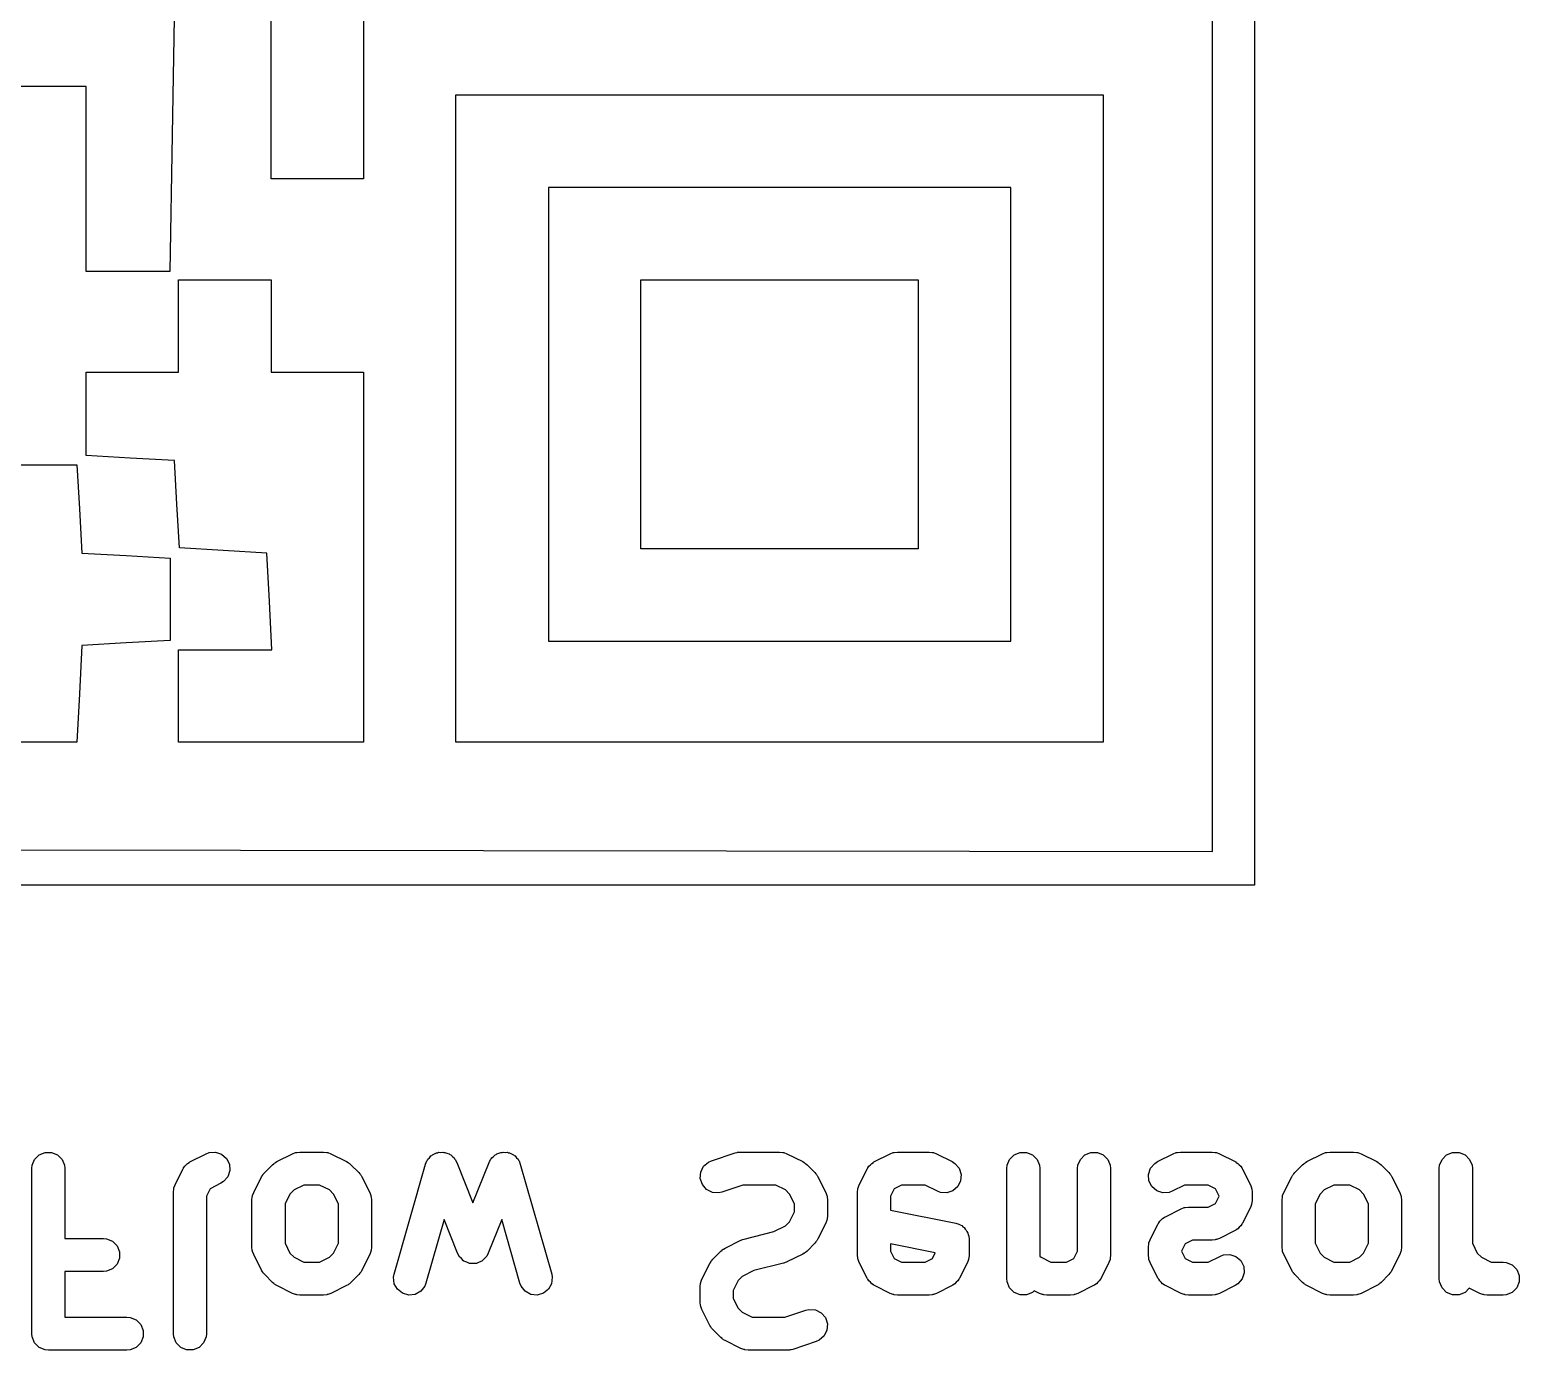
# Model space of a CAD drawing. Extents: x 110.4 to 184.6, y -131.1 to -56.8.
# Drawn here: x 150.17 to 159.19, y -107.9 to -99.9 of the extents above; entities that cross this region are included whole.
import ezdxf

# ---------------------------------------------------------------- set-up
doc = ezdxf.new("R2010")
doc.units = 0
doc.layers.add('BLACK', color=7, linetype='CONTINUOUS')

msp = doc.modelspace()

# ---------------------------------------------------------------- linework, layer by layer
at = {"layer": 'BLACK', "linetype": 'CONTINUOUS'}
for p, q in [((157.328803, -104.87993), (157.328803, -94.572186)), ((157.583312, -94.572058), (157.583312, -105.08328)), ((151.04243, -99.71314), (151.028444, -100.540295)), ((151.627801, -100.245069), (151.627801, -99.682609)), ((152.187721, -99.687689), (152.187721, -100.247609)), ((150.228001, -100.247609), (149.94804, -100.247609)), ((150.507962, -100.247609), (150.228001, -100.247609)), ((150.507961, -100.807529), (150.507962, -100.247609)), ((151.627801, -100.807529), (151.627801, -100.245069)), ((152.187721, -100.247609), (152.187721, -100.807529)), ((152.747641, -102.25823), (152.747641, -100.298511)), ((152.747641, -100.298511), (154.70736, -100.298511)), ((154.70736, -100.298511), (156.667079, -100.298511)), ((156.667079, -100.298511), (156.667079, -102.25823)), ((151.028444, -100.540295), (151.014457, -101.367449)), ((150.507961, -101.367449), (150.507961, -100.807529)), ((151.907761, -100.807529), (151.627801, -100.807529)), ((152.187721, -100.807529), (151.907761, -100.807529)), ((153.307561, -100.858431), (153.30756, -102.232779)), ((154.707361, -100.858431), (153.307561, -100.858431)), ((156.10716, -100.858431), (154.707361, -100.858431)), ((156.10716, -102.232779), (156.10716, -100.858431)), ((150.761209, -101.36745), (150.507961, -101.367449)), ((151.014457, -101.367449), (150.761209, -101.36745)), ((151.067881, -101.698311), (151.067881, -101.418351)), ((151.067881, -101.418351), (151.347841, -101.418351)), ((151.347841, -101.418351), (151.627801, -101.418351)), ((151.627801, -101.418351), (151.627801, -101.698311)), ((153.86748, -102.232779), (153.86748, -101.418351)), ((153.86748, -101.418351), (154.70736, -101.418351)), ((154.70736, -101.418351), (155.54724, -101.418351)), ((155.54724, -101.418351), (155.54724, -102.232779)), ((151.067881, -101.97827), (151.067881, -101.698311)), ((151.627801, -101.698311), (151.627801, -101.97827)), ((150.507961, -102.230119), (150.507961, -101.97827)), ((150.507961, -101.97827), (150.787921, -101.97827)), ((150.787921, -101.97827), (151.067881, -101.97827)), ((151.627801, -101.97827), (151.907761, -101.97827)), ((151.907761, -101.97827), (152.187721, -101.97827)), ((152.187721, -101.97827), (152.187721, -103.09811)), ((150.507961, -102.481968), (150.507961, -102.230119)), ((152.747641, -103.607128), (152.747641, -102.25823)), ((153.30756, -102.232779), (153.30756, -103.607128)), ((153.86748, -103.047208), (153.86748, -102.232779)), ((155.54724, -102.232779), (155.547239, -103.047208)), ((156.10716, -103.607128), (156.10716, -102.232779)), ((156.667079, -102.25823), (156.667079, -104.21795)), ((149.948041, -102.53819), (150.19989, -102.53819)), ((150.19989, -102.53819), (150.451739, -102.53819)), ((150.451739, -102.53819), (150.467125, -102.805425)), ((150.775196, -102.497354), (150.507961, -102.481968)), ((151.04243, -102.512739), (150.775196, -102.497354)), ((151.057726, -102.777403), (151.04243, -102.512739)), ((150.467125, -102.805425), (150.48251, -103.072659)), ((151.073023, -103.042066), (151.057726, -102.777403)), ((150.48251, -103.072659), (150.749745, -103.088045)), ((150.749745, -103.088045), (151.016979, -103.10343)), ((151.337687, -103.057363), (151.073023, -103.042066)), ((151.60235, -103.07266), (151.337687, -103.057363)), ((151.617616, -103.365345), (151.60235, -103.07266)), ((154.707361, -103.047208), (153.86748, -103.047208)), ((155.547239, -103.047208), (154.707361, -103.047208)), ((151.016979, -103.10343), (151.016979, -103.352619)), ((152.187721, -103.09811), (152.187721, -104.21795)), ((151.016979, -103.352619), (151.016979, -103.601808)), ((151.632881, -103.65803), (151.617616, -103.365345)), ((150.48251, -103.632579), (150.467245, -103.925264)), ((150.749745, -103.617194), (150.48251, -103.632579)), ((151.016979, -103.601808), (150.749745, -103.617194)), ((152.747641, -104.217951), (152.747641, -103.607128)), ((153.30756, -103.607128), (154.70736, -103.607128)), ((154.70736, -103.607128), (156.10716, -103.607128)), ((151.06788, -103.93799), (151.067881, -103.65803)), ((151.067881, -103.65803), (151.350381, -103.658029)), ((151.350381, -103.658029), (151.632881, -103.65803)), ((150.467245, -103.925264), (150.451978, -104.21795)), ((151.067881, -104.21795), (151.06788, -103.93799)), ((150.451978, -104.21795), (149.362671, -104.21795)), ((151.627801, -104.21795), (151.067881, -104.21795)), ((152.187721, -104.21795), (151.627801, -104.21795)), ((154.70736, -104.21795), (152.747641, -104.217951)), ((156.667079, -104.21795), (154.70736, -104.21795)), ((147.415677, -104.867076), (157.328803, -104.87993)), ((157.583312, -105.08328), (147.428402, -105.08328)), ((150.223379, -106.716633), (150.259427, -106.701701)), ((150.259427, -106.701701), (150.298445, -106.701701)), ((150.298445, -106.701701), (150.334493, -106.716633)), ((151.234214, -106.710338), (151.252523, -106.703331)), ((151.252523, -106.703331), (151.291443, -106.700565)), ((151.291443, -106.700565), (151.328459, -106.712903)), ((151.758024, -106.710338), (151.776333, -106.703331)), ((151.776333, -106.703331), (151.779916, -106.703076)), ((151.779916, -106.703076), (151.783237, -106.701701)), ((151.783237, -106.701701), (151.802746, -106.69978)), ((151.802746, -106.69978), (151.945603, -106.69978)), ((151.945603, -106.69978), (151.965112, -106.701701)), ((151.965112, -106.701701), (151.968431, -106.703076)), ((151.968431, -106.703076), (151.972017, -106.703331)), ((151.972017, -106.703331), (151.990325, -106.710338)), ((152.617699, -106.711021), (152.629312, -106.70457)), ((152.629312, -106.70457), (152.635647, -106.703841)), ((152.635647, -106.703841), (152.641577, -106.70147)), ((152.641577, -106.70147), (152.65487, -106.701632)), ((152.65487, -106.701632), (152.668075, -106.700115)), ((152.668075, -106.700115), (152.674214, -106.701869)), ((152.674214, -106.701869), (152.680592, -106.701947)), ((152.680592, -106.701947), (152.692802, -106.707179)), ((153.007925, -106.70718), (153.020137, -106.701947)), ((153.020137, -106.701947), (153.026515, -106.701869)), ((153.026515, -106.701869), (153.032655, -106.700115)), ((153.032655, -106.700115), (153.045866, -106.701633)), ((153.045866, -106.701633), (153.059153, -106.701471)), ((153.059153, -106.701471), (153.065076, -106.70384)), ((153.065076, -106.70384), (153.071418, -106.704569)), ((153.071418, -106.704569), (153.083041, -106.711026)), ((154.294933, -106.752532), (154.43779, -106.704912)), ((154.43779, -106.704912), (154.447462, -106.702712)), ((154.447462, -106.702712), (154.449904, -106.701701)), ((154.449904, -106.701701), (154.453441, -106.701352)), ((154.453441, -106.701352), (154.456905, -106.700565)), ((154.456905, -106.700565), (154.459539, -106.700752)), ((154.459539, -106.700752), (154.469413, -106.69978)), ((154.469413, -106.69978), (154.707508, -106.69978)), ((154.707508, -106.69978), (154.727017, -106.701701)), ((154.727017, -106.701701), (154.730336, -106.703076)), ((154.730336, -106.703076), (154.733922, -106.703331)), ((154.733922, -106.703331), (154.75223, -106.710338)), ((155.377072, -106.710338), (155.395381, -106.703331)), ((155.395381, -106.703331), (155.398964, -106.703076)), ((155.398964, -106.703076), (155.402285, -106.701701)), ((155.402285, -106.701701), (155.421794, -106.69978)), ((155.421794, -106.69978), (155.61227, -106.69978)), ((155.61227, -106.69978), (155.631779, -106.701701)), ((155.631779, -106.701701), (155.635098, -106.703076)), ((155.635098, -106.703076), (155.638684, -106.703331)), ((155.638684, -106.703331), (155.656992, -106.710338)), ((156.128142, -106.716633), (156.16419, -106.701701)), ((156.16419, -106.701701), (156.203208, -106.701701)), ((156.203208, -106.701701), (156.239256, -106.716633)), ((156.556713, -106.716633), (156.592761, -106.701701)), ((156.592761, -106.701701), (156.631779, -106.701701)), ((156.631779, -106.701701), (156.667827, -106.716633)), ((157.091358, -106.710338), (157.109667, -106.703331)), ((157.109667, -106.703331), (157.11325, -106.703076)), ((157.11325, -106.703076), (157.116571, -106.701701)), ((157.116571, -106.701701), (157.13608, -106.69978)), ((157.13608, -106.69978), (157.326556, -106.69978)), ((157.326556, -106.69978), (157.346065, -106.701701)), ((157.346065, -106.701701), (157.349384, -106.703076)), ((157.349384, -106.703076), (157.35297, -106.703331)), ((157.35297, -106.703331), (157.371278, -106.710338)), ((157.99612, -106.710338), (158.014429, -106.703331)), ((158.014429, -106.703331), (158.018012, -106.703076)), ((158.018012, -106.703076), (158.021333, -106.701701)), ((158.021333, -106.701701), (158.040842, -106.69978)), ((158.040842, -106.69978), (158.183699, -106.69978)), ((158.183699, -106.69978), (158.203208, -106.701701)), ((158.203208, -106.701701), (158.206527, -106.703076)), ((158.206527, -106.703076), (158.210113, -106.703331)), ((158.210113, -106.703331), (158.228421, -106.710338)), ((158.74719, -106.716633), (158.783238, -106.701701)), ((158.783238, -106.701701), (158.822256, -106.701701)), ((158.822256, -106.701701), (158.858304, -106.716633)), ((150.178936, -106.79978), (150.180857, -106.780271)), ((150.180857, -106.780271), (150.195789, -106.744223)), ((150.195789, -106.744223), (150.223379, -106.716633)), ((150.334493, -106.716633), (150.362083, -106.744223)), ((150.362083, -106.744223), (150.377015, -106.780271)), ((150.377015, -106.780271), (150.378936, -106.79978)), ((151.098484, -106.79596), (151.104698, -106.786089)), ((151.104698, -106.786089), (151.11417, -106.777873)), ((151.11417, -106.777873), (151.122386, -106.768401)), ((151.122386, -106.768401), (151.132257, -106.762187)), ((151.132257, -106.762187), (151.134175, -106.760524)), ((151.134175, -106.760524), (151.135715, -106.76001)), ((151.135715, -106.76001), (151.138976, -106.757958)), ((151.138976, -106.757958), (151.234214, -106.710338)), ((151.328459, -106.712903), (151.357936, -106.738468)), ((151.357936, -106.738468), (151.375385, -106.773366)), ((151.375385, -106.773366), (151.378151, -106.812286)), ((151.589178, -106.824308), (151.636797, -106.77669)), ((151.636797, -106.77669), (151.644466, -106.770395)), ((151.644466, -106.770395), (151.646196, -106.768401)), ((151.646196, -106.768401), (151.6492, -106.766509)), ((151.6492, -106.766509), (151.65195, -106.764253)), ((151.65195, -106.764253), (151.654393, -106.763241)), ((151.654393, -106.763241), (151.662786, -106.757958)), ((151.662786, -106.757958), (151.758024, -106.710338)), ((151.990325, -106.710338), (152.085563, -106.757958)), ((152.085563, -106.757958), (152.093958, -106.763242)), ((152.093958, -106.763242), (152.096398, -106.764253)), ((152.096398, -106.764253), (152.099143, -106.766506)), ((152.099143, -106.766506), (152.102154, -106.768401)), ((152.102154, -106.768401), (152.103885, -106.770397)), ((152.103885, -106.770397), (152.111552, -106.776689)), ((152.111552, -106.776689), (152.15917, -106.824308)), ((152.373261, -107.438975), (152.563737, -106.772308)), ((152.563737, -106.772308), (152.570943, -106.754077)), ((152.570943, -106.754077), (152.574913, -106.749075)), ((152.574913, -106.749075), (152.577426, -106.743213)), ((152.577426, -106.743213), (152.586937, -106.73393)), ((152.586937, -106.73393), (152.595204, -106.723518)), ((152.595204, -106.723518), (152.600781, -106.720419)), ((152.600781, -106.720419), (152.60535, -106.715961)), ((152.60535, -106.715961), (152.617699, -106.711021)), ((152.692802, -106.707179), (152.705592, -106.710834)), ((152.705592, -106.710834), (152.710593, -106.714804)), ((152.710593, -106.714804), (152.716456, -106.717317)), ((152.716456, -106.717317), (152.725738, -106.726828)), ((152.725738, -106.726828), (152.736151, -106.735095)), ((152.736151, -106.735095), (152.739249, -106.740672)), ((152.739249, -106.740672), (152.743708, -106.745241)), ((152.743708, -106.745241), (152.752737, -106.762641)), ((152.752737, -106.762641), (152.850365, -107.006711)), ((152.850365, -107.006711), (152.947993, -106.762641)), ((152.947993, -106.762641), (152.957022, -106.745241)), ((152.957022, -106.745241), (152.96148, -106.740672)), ((152.96148, -106.740672), (152.964579, -106.735095)), ((152.964579, -106.735095), (152.974991, -106.726828)), ((152.974991, -106.726828), (152.984274, -106.717317)), ((152.984274, -106.717317), (152.990137, -106.714804)), ((152.990137, -106.714804), (152.995138, -106.710834)), ((152.995138, -106.710834), (153.007925, -106.70718)), ((153.083041, -106.711026), (153.09538, -106.715962)), ((153.09538, -106.715962), (153.099946, -106.720418)), ((153.099946, -106.720418), (153.105526, -106.723518)), ((153.105526, -106.723518), (153.113793, -106.733931)), ((153.113793, -106.733931), (153.123304, -106.743213)), ((153.123304, -106.743213), (153.125816, -106.749075)), ((153.125816, -106.749075), (153.129787, -106.754077)), ((153.129787, -106.754077), (153.136993, -106.772308)), ((153.136993, -106.772308), (153.327469, -107.438975)), ((154.230107, -106.820988), (154.247556, -106.786089)), ((154.247556, -106.786089), (154.277032, -106.760524)), ((154.277032, -106.760524), (154.294933, -106.752532)), ((154.75223, -106.710338), (154.847468, -106.757958)), ((154.847468, -106.757958), (154.855863, -106.763242)), ((154.855863, -106.763242), (154.858303, -106.764253)), ((154.858303, -106.764253), (154.861048, -106.766506)), ((154.861048, -106.766506), (154.864059, -106.768401)), ((154.864059, -106.768401), (154.86579, -106.770397)), ((154.86579, -106.770397), (154.873457, -106.776689)), ((154.873457, -106.776689), (154.921075, -106.824308)), ((155.241342, -106.79596), (155.247556, -106.786089)), ((155.247556, -106.786089), (155.257028, -106.777873)), ((155.257028, -106.777873), (155.265244, -106.768401)), ((155.265244, -106.768401), (155.275115, -106.762187)), ((155.275115, -106.762187), (155.277033, -106.760524)), ((155.277033, -106.760524), (155.278573, -106.76001)), ((155.278573, -106.76001), (155.281834, -106.757958)), ((155.281834, -106.757958), (155.377072, -106.710338)), ((155.656992, -106.710338), (155.75223, -106.757958)), ((155.75223, -106.757958), (155.768821, -106.768401)), ((155.768821, -106.768401), (155.794385, -106.797878)), ((156.083699, -106.79978), (156.08562, -106.780271)), ((156.08562, -106.780271), (156.100552, -106.744223)), ((156.100552, -106.744223), (156.128142, -106.716633)), ((156.239256, -106.716633), (156.266846, -106.744223)), ((156.266846, -106.744223), (156.281778, -106.780271)), ((156.281778, -106.780271), (156.283699, -106.79978)), ((156.51227, -106.79978), (156.514191, -106.780271)), ((156.514191, -106.780271), (156.529123, -106.744223)), ((156.529123, -106.744223), (156.556713, -106.716633)), ((156.667827, -106.716633), (156.695417, -106.744223)), ((156.695417, -106.744223), (156.710349, -106.780271)), ((156.710349, -106.780271), (156.71227, -106.79978)), ((156.953965, -106.797878), (156.97953, -106.768401)), ((156.97953, -106.768401), (156.99612, -106.757958)), ((156.99612, -106.757958), (157.091358, -106.710338)), ((157.371278, -106.710338), (157.466516, -106.757958)), ((157.466516, -106.757958), (157.469777, -106.76001)), ((157.469777, -106.76001), (157.471317, -106.760524)), ((157.471317, -106.760524), (157.473234, -106.762186)), ((157.473234, -106.762186), (157.483107, -106.768401)), ((157.483107, -106.768401), (157.491321, -106.777873)), ((157.491321, -106.777873), (157.500794, -106.786088)), ((157.500794, -106.786088), (157.507008, -106.79596)), ((157.827274, -106.824308), (157.874893, -106.77669)), ((157.874893, -106.77669), (157.882562, -106.770395)), ((157.882562, -106.770395), (157.884292, -106.768401)), ((157.884292, -106.768401), (157.887296, -106.766509)), ((157.887296, -106.766509), (157.890046, -106.764253)), ((157.890046, -106.764253), (157.892489, -106.763241)), ((157.892489, -106.763241), (157.900882, -106.757958)), ((157.900882, -106.757958), (157.99612, -106.710338)), ((158.228421, -106.710338), (158.323659, -106.757958)), ((158.323659, -106.757958), (158.332054, -106.763242)), ((158.332054, -106.763242), (158.334494, -106.764253)), ((158.334494, -106.764253), (158.337239, -106.766506)), ((158.337239, -106.766506), (158.34025, -106.768401)), ((158.34025, -106.768401), (158.341981, -106.770397)), ((158.341981, -106.770397), (158.349648, -106.776689)), ((158.349648, -106.776689), (158.397266, -106.824308)), ((158.702747, -106.79978), (158.704668, -106.780271)), ((158.704668, -106.780271), (158.7196, -106.744223)), ((158.7196, -106.744223), (158.74719, -106.716633)), ((158.858304, -106.716633), (158.885894, -106.744223)), ((158.885894, -106.744223), (158.900826, -106.780271)), ((158.900826, -106.780271), (158.902747, -106.79978)), ((150.178936, -107.79978), (150.178936, -106.79978)), ((150.378936, -106.79978), (150.378936, -107.22359)), ((151.046636, -106.897917), (151.094255, -106.802679)), ((151.094255, -106.802679), (151.096307, -106.799418)), ((151.096307, -106.799418), (151.096821, -106.797878)), ((151.096821, -106.797878), (151.098484, -106.79596)), ((151.340249, -106.878779), (151.323658, -106.889222)), ((151.365813, -106.849302), (151.340249, -106.878779)), ((151.378151, -106.812286), (151.365813, -106.849302)), ((151.522827, -106.945536), (151.570446, -106.850298)), ((151.570446, -106.850298), (151.575731, -106.841901)), ((151.575731, -106.841901), (151.576742, -106.839462)), ((151.576742, -106.839462), (151.578995, -106.836715)), ((151.578995, -106.836715), (151.580889, -106.833708)), ((151.580889, -106.833708), (151.582883, -106.831978)), ((151.582883, -106.831978), (151.589178, -106.824308)), ((152.15917, -106.824308), (152.165462, -106.831974)), ((152.165462, -106.831974), (152.16746, -106.833707)), ((152.16746, -106.833707), (152.169353, -106.836715)), ((152.169353, -106.836715), (152.171607, -106.839461)), ((152.171607, -106.839461), (152.172617, -106.841901)), ((152.172617, -106.841901), (152.177903, -106.850298)), ((152.177903, -106.850298), (152.225522, -106.945535)), ((154.227341, -106.859908), (154.230107, -106.820988)), ((154.23968, -106.896924), (154.227341, -106.859908)), ((154.921075, -106.824308), (154.927367, -106.831974)), ((154.927367, -106.831974), (154.929365, -106.833707)), ((154.929365, -106.833707), (154.931258, -106.836715)), ((154.931258, -106.836715), (154.933512, -106.839461)), ((154.933512, -106.839461), (154.934522, -106.841901)), ((154.934522, -106.841901), (154.939808, -106.850298)), ((154.939808, -106.850298), (154.987427, -106.945535)), ((155.189494, -106.897917), (155.237113, -106.802679)), ((155.237113, -106.802679), (155.239165, -106.799418)), ((155.239165, -106.799418), (155.239679, -106.797878)), ((155.239679, -106.797878), (155.241342, -106.79596)), ((155.803957, -106.873814), (155.786508, -106.908712)), ((155.794385, -106.797878), (155.806723, -106.834894)), ((155.806723, -106.834894), (155.803957, -106.873814)), ((156.083699, -107.466447), (156.083699, -106.79978)), ((156.283699, -106.79978), (156.283699, -107.329787)), ((156.51227, -107.299983), (156.51227, -106.79978)), ((156.71227, -106.79978), (156.71227, -107.32359)), ((156.941627, -106.834894), (156.953965, -106.797878)), ((156.944393, -106.873814), (156.941627, -106.834894)), ((156.961843, -106.908712), (156.944393, -106.873814)), ((157.507008, -106.79596), (157.508671, -106.797878)), ((157.508671, -106.797878), (157.509184, -106.799417)), ((157.509184, -106.799417), (157.511237, -106.802679)), ((157.511237, -106.802679), (157.558856, -106.897916)), ((157.760923, -106.945536), (157.808542, -106.850298)), ((157.808542, -106.850298), (157.813827, -106.841901)), ((157.813827, -106.841901), (157.814838, -106.839462)), ((157.814838, -106.839462), (157.817091, -106.836715)), ((157.817091, -106.836715), (157.818985, -106.833708)), ((157.818985, -106.833708), (157.820979, -106.831978)), ((157.820979, -106.831978), (157.827274, -106.824308)), ((158.397266, -106.824308), (158.403558, -106.831974)), ((158.403558, -106.831974), (158.405556, -106.833707)), ((158.405556, -106.833707), (158.407449, -106.836715)), ((158.407449, -106.836715), (158.409703, -106.839461)), ((158.409703, -106.839461), (158.410713, -106.841901)), ((158.410713, -106.841901), (158.415999, -106.850298)), ((158.415999, -106.850298), (158.463618, -106.945535)), ((158.702747, -107.466447), (158.702747, -106.79978)), ((158.902747, -106.79978), (158.902747, -107.252363)), ((151.036079, -106.942638), (151.038, -106.923129)), ((151.036079, -107.79978), (151.036079, -106.942638)), ((151.038, -106.923129), (151.039375, -106.919808)), ((151.039375, -106.919808), (151.03963, -106.916225)), ((151.03963, -106.916225), (151.046636, -106.897917)), ((151.258234, -106.921934), (151.236079, -106.966245)), ((151.236079, -106.966245), (151.236079, -107.79978)), ((151.323658, -106.889222), (151.258234, -106.921934)), ((151.51227, -106.990257), (151.514191, -106.970748)), ((151.514191, -106.970748), (151.515566, -106.967427)), ((151.515566, -106.967427), (151.515821, -106.963844)), ((151.515821, -106.963844), (151.522827, -106.945536)), ((151.742075, -106.954254), (151.71227, -107.013864)), ((151.766744, -106.929584), (151.742075, -106.954254)), ((151.826352, -106.89978), (151.766744, -106.929584)), ((151.921997, -106.89978), (151.826352, -106.89978)), ((151.981603, -106.929583), (151.921997, -106.89978)), ((152.006274, -106.954254), (151.981603, -106.929583)), ((152.036079, -107.013864), (152.006274, -106.954254)), ((152.225522, -106.945535), (152.232528, -106.963844)), ((152.232528, -106.963844), (152.232782, -106.967427)), ((152.232782, -106.967427), (152.234158, -106.970748)), ((152.234158, -106.970748), (152.236079, -106.990257)), ((154.265245, -106.9264), (154.23968, -106.896924)), ((154.300144, -106.943849), (154.265245, -106.9264)), ((154.339064, -106.946615), (154.300144, -106.943849)), ((154.358179, -106.942268), (154.339064, -106.946615)), ((154.485641, -106.89978), (154.358179, -106.942268)), ((154.683902, -106.89978), (154.485641, -106.89978)), ((154.743508, -106.929583), (154.683902, -106.89978)), ((154.768179, -106.954254), (154.743508, -106.929583)), ((154.797984, -107.013864), (154.768179, -106.954254)), ((154.987427, -106.945535), (154.994433, -106.963844)), ((154.994433, -106.963844), (154.994687, -106.967427)), ((154.994687, -106.967427), (154.996063, -106.970748)), ((154.996063, -106.970748), (154.997984, -106.990257)), ((155.178937, -106.942638), (155.180858, -106.923129)), ((155.178937, -107.32359), (155.178937, -106.942638)), ((155.180858, -106.923129), (155.182233, -106.919808)), ((155.182233, -106.919808), (155.182488, -106.916225)), ((155.182488, -106.916225), (155.189494, -106.897917)), ((155.401092, -106.921934), (155.378937, -106.966245)), ((155.378937, -106.966245), (155.378937, -107.051133)), ((155.4454, -106.89978), (155.401092, -106.921934)), ((155.588664, -106.89978), (155.4454, -106.89978)), ((155.662786, -106.936842), (155.588664, -106.89978)), ((155.681095, -106.943849), (155.662786, -106.936842)), ((155.720015, -106.946615), (155.681095, -106.943849)), ((155.757031, -106.934277), (155.720015, -106.946615)), ((155.786508, -106.908712), (155.757031, -106.934277)), ((156.99132, -106.934277), (156.961843, -106.908712)), ((157.028336, -106.946615), (156.99132, -106.934277)), ((157.067256, -106.943849), (157.028336, -106.946615)), ((157.085564, -106.936842), (157.067256, -106.943849)), ((157.159686, -106.89978), (157.085564, -106.936842)), ((157.30295, -106.89978), (157.159686, -106.89978)), ((157.347257, -106.921934), (157.30295, -106.89978)), ((157.369413, -106.966245), (157.347257, -106.921934)), ((157.347258, -107.010958), (157.369413, -106.96665)), ((157.369413, -106.96665), (157.369413, -106.966245)), ((157.558856, -106.897916), (157.565862, -106.916225)), ((157.565862, -106.916225), (157.566116, -106.919808)), ((157.566116, -106.919808), (157.567492, -106.923129)), ((157.567492, -106.923129), (157.569413, -106.942638)), ((157.569413, -106.942638), (157.569413, -106.990257)), ((157.750366, -106.990257), (157.752287, -106.970748)), ((157.752287, -106.970748), (157.753662, -106.967427)), ((157.753662, -106.967427), (157.753917, -106.963844)), ((157.753917, -106.963844), (157.760923, -106.945536)), ((157.980171, -106.954254), (157.950366, -107.013864)), ((158.00484, -106.929584), (157.980171, -106.954254)), ((158.064448, -106.89978), (158.00484, -106.929584)), ((158.160093, -106.89978), (158.064448, -106.89978)), ((158.219699, -106.929583), (158.160093, -106.89978)), ((158.24437, -106.954254), (158.219699, -106.929583)), ((158.274175, -107.013864), (158.24437, -106.954254)), ((158.463618, -106.945535), (158.470624, -106.963844)), ((158.470624, -106.963844), (158.470878, -106.967427)), ((158.470878, -106.967427), (158.472254, -106.970748)), ((158.472254, -106.970748), (158.474175, -106.990257)), ((151.51227, -107.275971), (151.51227, -106.990257)), ((151.71227, -107.013864), (151.71227, -107.252363)), ((152.036079, -107.252364), (152.036079, -107.013864)), ((152.236079, -106.990257), (152.236079, -107.275971)), ((154.768179, -107.121497), (154.797984, -107.061888)), ((154.797984, -107.061888), (154.797984, -107.013864)), ((154.997984, -106.990257), (154.997984, -107.085495)), ((155.378937, -107.051133), (155.774633, -107.130273)), ((157.04374, -107.09129), (157.138977, -107.043671)), ((157.138977, -107.043671), (157.157286, -107.036665)), ((157.157286, -107.036665), (157.160869, -107.03641)), ((157.160869, -107.03641), (157.16419, -107.035035)), ((157.16419, -107.035035), (157.183699, -107.033114)), ((157.183699, -107.033114), (157.302949, -107.033114)), ((157.302949, -107.033114), (157.347258, -107.010958)), ((157.558856, -107.034979), (157.511237, -107.130216)), ((157.565862, -107.01667), (157.558856, -107.034979)), ((157.566116, -107.013086), (157.565862, -107.01667)), ((157.567492, -107.009766), (157.566116, -107.013086)), ((157.569413, -106.990257), (157.567492, -107.009766)), ((157.750366, -107.275971), (157.750366, -106.990257)), ((157.950366, -107.013864), (157.950366, -107.252363)), ((158.274175, -107.252364), (158.274175, -107.013864)), ((158.474175, -106.990257), (158.474175, -107.275971)), ((152.675679, -107.108516), (152.565565, -107.493919)), ((152.757517, -107.31311), (152.675679, -107.108516)), ((153.02505, -107.108516), (152.943213, -107.31311)), ((153.135165, -107.493919), (153.02505, -107.108516)), ((154.672603, -107.181619), (154.74351, -107.146165)), ((154.74351, -107.146165), (154.768179, -107.121497)), ((154.987427, -107.130217), (154.939808, -107.225454)), ((154.994433, -107.111908), (154.987427, -107.130217)), ((154.994687, -107.108324), (154.994433, -107.111908)), ((154.996063, -107.105004), (154.994687, -107.108324)), ((154.997984, -107.085495), (154.996063, -107.105004)), ((155.774633, -107.130273), (155.774636, -107.130273)), ((155.774636, -107.130273), (155.774638, -107.130274)), ((155.774638, -107.130274), (155.774738, -107.130294)), ((155.774738, -107.130294), (155.793492, -107.136004)), ((155.793492, -107.136004), (155.801632, -107.141455)), ((155.801632, -107.141455), (155.810684, -107.145205)), ((155.810684, -107.145205), (155.817685, -107.152206)), ((155.817685, -107.152206), (155.825911, -107.157715)), ((156.951399, -107.23125), (156.999018, -107.136012)), ((156.999018, -107.136012), (157.001071, -107.132748)), ((157.001071, -107.132748), (157.001585, -107.13121)), ((157.001585, -107.13121), (157.003247, -107.129293)), ((157.003247, -107.129293), (157.009461, -107.119422)), ((157.009461, -107.119422), (157.018931, -107.111208)), ((157.018931, -107.111208), (157.027149, -107.101733)), ((157.027149, -107.101733), (157.037022, -107.095518)), ((157.037022, -107.095518), (157.038938, -107.093857)), ((157.038938, -107.093857), (157.040476, -107.093344)), ((157.040476, -107.093344), (157.04374, -107.09129)), ((157.491318, -107.155024), (157.483105, -107.164495)), ((157.500794, -107.146807), (157.491318, -107.155024)), ((157.507008, -107.136933), (157.500794, -107.146807)), ((157.50867, -107.135018), (157.507008, -107.136933)), ((157.509182, -107.133479), (157.50867, -107.135018)), ((157.511237, -107.130216), (157.509182, -107.133479)), ((150.378936, -107.22359), (150.612269, -107.22359)), ((150.612269, -107.22359), (150.631778, -107.225511)), ((150.631778, -107.225511), (150.667826, -107.240443)), ((150.667826, -107.240443), (150.695416, -107.268033)), ((154.377073, -107.281766), (154.47231, -107.234147)), ((154.47231, -107.234147), (154.473738, -107.2336)), ((154.473738, -107.2336), (154.474318, -107.233171)), ((154.474318, -107.233171), (154.482494, -107.230249)), ((154.482494, -107.230249), (154.490619, -107.227141)), ((154.490619, -107.227141), (154.491339, -107.227089)), ((154.491339, -107.227089), (154.492778, -107.226576)), ((154.492778, -107.226576), (154.672603, -107.181619)), ((154.927367, -107.243777), (154.921075, -107.251444)), ((154.929365, -107.242045), (154.927367, -107.243777)), ((154.931258, -107.239036), (154.929365, -107.242045)), ((154.933512, -107.236291), (154.931258, -107.239036)), ((154.934522, -107.23385), (154.933512, -107.236291)), ((154.939808, -107.225454), (154.934522, -107.23385)), ((155.825911, -107.157715), (155.831345, -107.165866)), ((155.831345, -107.165866), (155.838274, -107.172795)), ((155.838274, -107.172795), (155.842063, -107.181942)), ((155.842063, -107.181942), (155.847555, -107.19018)), ((155.847555, -107.19018), (155.849456, -107.19979)), ((155.849456, -107.19979), (155.853206, -107.208843)), ((155.853206, -107.208843), (155.855127, -107.228352)), ((155.855127, -107.228352), (155.855127, -107.32359)), ((156.944393, -107.249558), (156.951399, -107.23125)), ((157.207306, -107.233114), (157.162997, -107.255268)), ((157.326556, -107.233114), (157.207306, -107.233114)), ((157.346065, -107.231193), (157.326556, -107.233114)), ((157.349385, -107.229817), (157.346065, -107.231193)), ((157.352969, -107.229563), (157.349385, -107.229817)), ((157.371277, -107.222557), (157.352969, -107.229563)), ((157.466515, -107.174938), (157.371277, -107.222557)), ((157.469778, -107.172884), (157.466515, -107.174938)), ((157.471317, -107.172371), (157.469778, -107.172884)), ((157.473233, -107.170708), (157.471317, -107.172371)), ((157.483105, -107.164495), (157.473233, -107.170708)), ((150.695416, -107.268033), (150.710348, -107.304081)), ((150.710348, -107.304081), (150.710348, -107.343099)), ((151.514191, -107.29548), (151.51227, -107.275971)), ((151.515566, -107.2988), (151.514191, -107.29548)), ((151.515821, -107.302384), (151.515566, -107.2988)), ((151.522827, -107.320692), (151.515821, -107.302384)), ((151.570446, -107.41593), (151.522827, -107.320692)), ((151.71227, -107.252363), (151.742075, -107.311973)), ((151.742075, -107.311973), (151.766743, -107.336642)), ((151.766743, -107.336642), (151.826353, -107.366447)), ((151.921996, -107.366447), (151.981605, -107.336641)), ((151.981605, -107.336641), (152.006274, -107.311973)), ((152.006274, -107.311973), (152.036079, -107.252364)), ((152.225522, -107.320693), (152.177903, -107.41593)), ((152.232528, -107.302384), (152.225522, -107.320693)), ((152.232782, -107.2988), (152.232528, -107.302384)), ((152.234158, -107.29548), (152.232782, -107.2988)), ((152.236079, -107.275971), (152.234158, -107.29548)), ((152.766546, -107.33051), (152.757517, -107.31311)), ((152.767414, -107.331399), (152.766546, -107.33051)), ((152.767902, -107.332538), (152.767414, -107.331399)), ((152.781007, -107.345328), (152.767902, -107.332538)), ((152.932828, -107.332538), (152.919731, -107.345318)), ((152.933315, -107.331399), (152.932828, -107.332538)), ((152.934184, -107.33051), (152.933315, -107.331399)), ((152.943213, -107.31311), (152.934184, -107.33051)), ((154.303464, -107.348117), (154.351083, -107.300499)), ((154.351083, -107.300499), (154.358749, -107.294206)), ((154.358749, -107.294206), (154.360482, -107.292209)), ((154.360482, -107.292209), (154.36349, -107.290315)), ((154.36349, -107.290315), (154.366236, -107.288062)), ((154.366236, -107.288062), (154.368676, -107.287051)), ((154.368676, -107.287051), (154.377073, -107.281766)), ((154.847467, -107.317795), (154.752229, -107.365414)), ((154.855863, -107.312509), (154.847467, -107.317795)), ((154.858303, -107.311499), (154.855863, -107.312509)), ((154.861049, -107.309245), (154.858303, -107.311499)), ((154.864057, -107.307352), (154.861049, -107.309245)), ((154.865786, -107.305357), (154.864057, -107.307352)), ((154.873457, -107.299063), (154.865786, -107.305357)), ((154.921075, -107.251444), (154.873457, -107.299063)), ((155.180858, -107.343099), (155.178937, -107.32359)), ((155.650422, -107.309391), (155.378937, -107.255094)), ((155.378937, -107.255094), (155.378937, -107.299982)), ((155.378937, -107.299982), (155.401092, -107.344292)), ((155.632972, -107.344291), (155.650422, -107.309391)), ((155.855127, -107.32359), (155.853206, -107.343099)), ((156.283699, -107.329787), (156.290553, -107.336642)), ((156.290553, -107.336642), (156.350163, -107.366447)), ((156.490115, -107.344291), (156.51227, -107.299983)), ((156.71227, -107.32359), (156.710349, -107.343099)), ((156.940842, -107.275971), (156.942763, -107.256462)), ((156.940842, -107.32359), (156.940842, -107.275971)), ((156.942763, -107.343099), (156.940842, -107.32359)), ((156.942763, -107.256462), (156.944138, -107.253141)), ((156.944138, -107.253141), (156.944393, -107.249558)), ((157.162997, -107.255268), (157.140842, -107.299578)), ((157.140842, -107.299578), (157.140842, -107.299982)), ((157.140842, -107.299982), (157.162997, -107.344292)), ((157.302949, -107.366447), (157.377072, -107.329385)), ((157.377072, -107.329385), (157.395381, -107.322379)), ((157.395381, -107.322379), (157.434301, -107.319613)), ((157.434301, -107.319613), (157.471317, -107.331952)), ((157.471317, -107.331952), (157.500794, -107.357517)), ((157.752287, -107.29548), (157.750366, -107.275971)), ((157.753662, -107.2988), (157.752287, -107.29548)), ((157.753917, -107.302384), (157.753662, -107.2988)), ((157.760923, -107.320692), (157.753917, -107.302384)), ((157.808542, -107.41593), (157.760923, -107.320692)), ((157.950366, -107.252363), (157.980171, -107.311973)), ((157.980171, -107.311973), (158.004839, -107.336642)), ((158.004839, -107.336642), (158.064449, -107.366447)), ((158.160092, -107.366447), (158.219701, -107.336641)), ((158.219701, -107.336641), (158.24437, -107.311973)), ((158.24437, -107.311973), (158.274175, -107.252364)), ((158.463618, -107.320693), (158.415999, -107.41593)), ((158.470624, -107.302384), (158.463618, -107.320693)), ((158.470878, -107.2988), (158.470624, -107.302384)), ((158.472254, -107.29548), (158.470878, -107.2988)), ((158.474175, -107.275971), (158.472254, -107.29548)), ((158.902747, -107.252363), (158.932552, -107.311973)), ((158.932552, -107.311973), (158.95722, -107.336642)), ((158.95722, -107.336642), (159.01683, -107.366447)), ((150.612269, -107.42359), (150.378936, -107.42359)), ((150.378936, -107.42359), (150.378936, -107.69978)), ((150.631778, -107.421669), (150.612269, -107.42359)), ((150.667826, -107.406737), (150.631778, -107.421669)), ((150.695416, -107.379147), (150.667826, -107.406737)), ((150.710348, -107.343099), (150.695416, -107.379147)), ((151.575731, -107.424326), (151.570446, -107.41593)), ((151.576742, -107.426766), (151.575731, -107.424326)), ((151.578995, -107.429512), (151.576742, -107.426766)), ((151.826353, -107.366447), (151.921996, -107.366447)), ((152.171607, -107.426767), (152.169353, -107.429512)), ((152.172617, -107.424326), (152.171607, -107.426767)), ((152.177903, -107.41593), (152.172617, -107.424326)), ((152.793798, -107.358434), (152.781007, -107.345328)), ((152.794936, -107.358921), (152.793798, -107.358434)), ((152.795826, -107.35979), (152.794936, -107.358921)), ((152.812866, -107.366606), (152.795826, -107.35979)), ((152.829661, -107.373804), (152.812866, -107.366606)), ((152.830898, -107.373819), (152.829661, -107.373804)), ((152.832053, -107.374281), (152.830898, -107.373819)), ((152.850386, -107.374056), (152.832053, -107.374281)), ((152.868677, -107.37428), (152.850386, -107.374056)), ((152.869829, -107.373819), (152.868677, -107.37428)), ((152.871068, -107.373804), (152.869829, -107.373819)), ((152.88789, -107.366594), (152.871068, -107.373804)), ((152.904904, -107.359789), (152.88789, -107.366594)), ((152.905791, -107.358922), (152.904904, -107.359789)), ((152.906932, -107.358434), (152.905791, -107.358922)), ((152.919731, -107.345318), (152.906932, -107.358434)), ((154.237113, -107.469345), (154.284732, -107.374107)), ((154.284732, -107.374107), (154.290017, -107.36571)), ((154.290017, -107.36571), (154.291028, -107.363271)), ((154.291028, -107.363271), (154.293281, -107.360524)), ((154.293281, -107.360524), (154.295175, -107.357517)), ((154.295175, -107.357517), (154.297169, -107.355787)), ((154.297169, -107.355787), (154.303464, -107.348117)), ((154.551936, -107.417941), (154.481029, -107.453394)), ((154.731761, -107.372985), (154.551936, -107.417941)), ((154.733198, -107.372471), (154.731761, -107.372985)), ((154.733921, -107.37242), (154.733198, -107.372471)), ((154.742045, -107.369311), (154.733921, -107.37242)), ((154.750222, -107.36639), (154.742045, -107.369311)), ((154.750802, -107.365959), (154.750222, -107.36639)), ((154.752229, -107.365414), (154.750802, -107.365959)), ((155.182233, -107.346419), (155.180858, -107.343099)), ((155.182488, -107.350003), (155.182233, -107.346419)), ((155.189494, -107.368311), (155.182488, -107.350003)), ((155.237113, -107.463549), (155.189494, -107.368311)), ((155.401092, -107.344292), (155.445401, -107.366447)), ((155.445401, -107.366447), (155.588663, -107.366447)), ((155.588663, -107.366447), (155.632972, -107.344291)), ((155.84457, -107.368312), (155.796951, -107.463549)), ((155.851576, -107.350003), (155.84457, -107.368312)), ((155.85183, -107.346419), (155.851576, -107.350003)), ((155.853206, -107.343099), (155.85183, -107.346419)), ((156.350163, -107.366447), (156.445806, -107.366447)), ((156.445806, -107.366447), (156.490115, -107.344291)), ((156.701713, -107.368312), (156.654094, -107.463549)), ((156.708719, -107.350003), (156.701713, -107.368312)), ((156.708973, -107.346419), (156.708719, -107.350003)), ((156.710349, -107.343099), (156.708973, -107.346419)), ((156.944138, -107.346419), (156.942763, -107.343099)), ((156.944393, -107.350003), (156.944138, -107.346419)), ((156.951399, -107.368311), (156.944393, -107.350003)), ((156.999018, -107.463549), (156.951399, -107.368311)), ((157.162997, -107.344292), (157.207306, -107.366447)), ((157.207306, -107.366447), (157.302949, -107.366447)), ((157.500794, -107.357517), (157.518243, -107.392415)), ((157.518243, -107.392415), (157.521008, -107.431335)), ((157.813827, -107.424326), (157.808542, -107.41593)), ((157.814838, -107.426766), (157.813827, -107.424326)), ((157.817091, -107.429512), (157.814838, -107.426766)), ((158.064449, -107.366447), (158.160092, -107.366447)), ((158.409703, -107.426767), (158.407449, -107.429512)), ((158.410713, -107.424326), (158.409703, -107.426767)), ((158.415999, -107.41593), (158.410713, -107.424326)), ((159.01683, -107.366447), (159.088461, -107.366447)), ((159.088461, -107.366447), (159.10797, -107.368368)), ((159.10797, -107.368368), (159.144018, -107.3833)), ((159.144018, -107.3833), (159.171608, -107.41089)), ((159.171608, -107.41089), (159.18654, -107.446938)), ((151.580889, -107.43252), (151.578995, -107.429512)), ((151.582883, -107.434249), (151.580889, -107.43252)), ((151.589178, -107.44192), (151.582883, -107.434249)), ((151.636797, -107.489538), (151.589178, -107.44192)), ((151.644463, -107.49583), (151.636797, -107.489538)), ((151.646196, -107.497828), (151.644463, -107.49583)), ((151.649204, -107.499721), (151.646196, -107.497828)), ((151.65195, -107.501975), (151.649204, -107.499721)), ((151.65439, -107.502985), (151.65195, -107.501975)), ((151.662787, -107.508271), (151.65439, -107.502985)), ((151.758024, -107.55589), (151.662787, -107.508271)), ((152.085562, -107.508271), (151.990324, -107.55589)), ((152.093958, -107.502985), (152.085562, -107.508271)), ((152.096398, -107.501975), (152.093958, -107.502985)), ((152.099144, -107.499721), (152.096398, -107.501975)), ((152.102152, -107.497828), (152.099144, -107.499721)), ((152.103881, -107.495833), (152.102152, -107.497828)), ((152.111552, -107.489539), (152.103881, -107.495833)), ((152.15917, -107.44192), (152.111552, -107.489539)), ((152.165462, -107.434253), (152.15917, -107.44192)), ((152.16746, -107.432521), (152.165462, -107.434253)), ((152.169353, -107.429512), (152.16746, -107.432521)), ((152.369748, -107.458261), (152.373261, -107.438975)), ((152.374202, -107.497024), (152.369748, -107.458261)), ((152.393151, -107.531132), (152.374202, -107.497024)), ((152.558359, -107.51215), (152.534098, -107.542709)), ((152.565565, -107.493919), (152.558359, -107.51215)), ((153.142371, -107.51215), (153.135165, -107.493919)), ((153.166632, -107.542709), (153.142371, -107.51215)), ((153.326527, -107.497024), (153.307579, -107.531132)), ((153.330982, -107.458261), (153.326527, -107.497024)), ((153.327469, -107.438975), (153.330982, -107.458261)), ((154.226556, -107.514066), (154.228477, -107.494557)), ((154.226556, -107.609304), (154.226556, -107.514066)), ((154.228477, -107.494557), (154.229852, -107.491236)), ((154.229852, -107.491236), (154.230107, -107.487653)), ((154.230107, -107.487653), (154.237113, -107.469345)), ((154.456361, -107.478063), (154.426556, -107.537673)), ((154.481029, -107.453394), (154.456361, -107.478063)), ((155.239166, -107.466812), (155.237113, -107.463549)), ((155.23968, -107.468351), (155.239166, -107.466812)), ((155.241342, -107.470267), (155.23968, -107.468351)), ((155.247556, -107.480139), (155.241342, -107.470267)), ((155.257026, -107.488352), (155.247556, -107.480139)), ((155.265244, -107.497828), (155.257026, -107.488352)), ((155.275117, -107.504042), (155.265244, -107.497828)), ((155.277033, -107.505704), (155.275117, -107.504042)), ((155.278571, -107.506216), (155.277033, -107.505704)), ((155.281835, -107.508271), (155.278571, -107.506216)), ((155.377072, -107.55589), (155.281835, -107.508271)), ((155.752229, -107.508271), (155.656991, -107.55589)), ((155.755492, -107.506217), (155.752229, -107.508271)), ((155.757031, -107.505704), (155.755492, -107.506217)), ((155.758947, -107.504041), (155.757031, -107.505704)), ((155.768819, -107.497828), (155.758947, -107.504041)), ((155.777032, -107.488357), (155.768819, -107.497828)), ((155.786508, -107.48014), (155.777032, -107.488357)), ((155.792722, -107.470266), (155.786508, -107.48014)), ((155.794384, -107.468351), (155.792722, -107.470266)), ((155.794896, -107.466812), (155.794384, -107.468351)), ((155.796951, -107.463549), (155.794896, -107.466812)), ((156.08562, -107.485956), (156.083699, -107.466447)), ((156.100552, -107.522004), (156.08562, -107.485956)), ((156.609372, -107.508271), (156.514134, -107.55589)), ((156.612635, -107.506217), (156.609372, -107.508271)), ((156.614174, -107.505704), (156.612635, -107.506217)), ((156.61609, -107.504041), (156.614174, -107.505704)), ((156.625962, -107.497828), (156.61609, -107.504041)), ((156.634175, -107.488357), (156.625962, -107.497828)), ((156.643651, -107.48014), (156.634175, -107.488357)), ((156.649865, -107.470266), (156.643651, -107.48014)), ((156.651527, -107.468351), (156.649865, -107.470266)), ((156.652039, -107.466812), (156.651527, -107.468351)), ((156.654094, -107.463549), (156.652039, -107.466812)), ((157.001071, -107.466812), (156.999018, -107.463549)), ((157.001585, -107.468351), (157.001071, -107.466812)), ((157.003247, -107.470267), (157.001585, -107.468351)), ((157.009461, -107.480139), (157.003247, -107.470267)), ((157.018931, -107.488352), (157.009461, -107.480139)), ((157.027149, -107.497828), (157.018931, -107.488352)), ((157.037022, -107.504042), (157.027149, -107.497828)), ((157.038938, -107.505704), (157.037022, -107.504042)), ((157.040476, -107.506216), (157.038938, -107.505704)), ((157.04374, -107.508271), (157.040476, -107.506216)), ((157.138977, -107.55589), (157.04374, -107.508271)), ((157.466515, -107.508271), (157.371277, -107.55589)), ((157.483105, -107.497828), (157.466515, -107.508271)), ((157.50867, -107.468351), (157.483105, -107.497828)), ((157.521008, -107.431335), (157.50867, -107.468351)), ((157.818985, -107.43252), (157.817091, -107.429512)), ((157.820979, -107.434249), (157.818985, -107.43252)), ((157.827274, -107.44192), (157.820979, -107.434249)), ((157.874893, -107.489538), (157.827274, -107.44192)), ((157.882559, -107.49583), (157.874893, -107.489538)), ((157.884292, -107.497828), (157.882559, -107.49583)), ((157.8873, -107.499721), (157.884292, -107.497828)), ((157.890046, -107.501975), (157.8873, -107.499721)), ((157.892486, -107.502985), (157.890046, -107.501975)), ((157.900883, -107.508271), (157.892486, -107.502985)), ((157.99612, -107.55589), (157.900883, -107.508271)), ((158.323658, -107.508271), (158.22842, -107.55589)), ((158.332054, -107.502985), (158.323658, -107.508271)), ((158.334494, -107.501975), (158.332054, -107.502985)), ((158.33724, -107.499721), (158.334494, -107.501975)), ((158.340248, -107.497828), (158.33724, -107.499721)), ((158.341977, -107.495833), (158.340248, -107.497828)), ((158.349648, -107.489539), (158.341977, -107.495833)), ((158.397266, -107.44192), (158.349648, -107.489539)), ((158.403558, -107.434253), (158.397266, -107.44192)), ((158.405556, -107.432521), (158.403558, -107.434253)), ((158.407449, -107.429512), (158.405556, -107.432521)), ((158.704668, -107.485956), (158.702747, -107.466447)), ((158.7196, -107.522004), (158.704668, -107.485956)), ((159.18654, -107.485956), (159.171608, -107.522004)), ((159.18654, -107.446938), (159.18654, -107.485956)), ((151.776333, -107.562896), (151.758024, -107.55589)), ((151.779916, -107.56315), (151.776333, -107.562896)), ((151.783237, -107.564526), (151.779916, -107.56315)), ((151.802746, -107.566447), (151.783237, -107.564526)), ((151.945603, -107.566447), (151.802746, -107.566447)), ((151.965112, -107.564526), (151.945603, -107.566447)), ((151.968432, -107.56315), (151.965112, -107.564526)), ((151.972016, -107.562896), (151.968432, -107.56315)), ((151.990324, -107.55589), (151.972016, -107.562896)), ((152.42371, -107.555393), (152.393151, -107.531132)), ((152.461227, -107.566112), (152.42371, -107.555393)), ((152.49999, -107.561658), (152.461227, -107.566112)), ((152.534098, -107.542709), (152.49999, -107.561658)), ((153.20074, -107.561657), (153.166632, -107.542709)), ((153.239503, -107.566112), (153.20074, -107.561657)), ((153.27702, -107.555393), (153.239503, -107.566112)), ((153.307579, -107.531132), (153.27702, -107.555393)), ((154.426556, -107.537673), (154.426556, -107.585696)), ((154.426556, -107.585696), (154.456361, -107.645306)), ((155.395381, -107.562896), (155.377072, -107.55589)), ((155.398964, -107.56315), (155.395381, -107.562896)), ((155.402285, -107.564526), (155.398964, -107.56315)), ((155.421794, -107.566447), (155.402285, -107.564526)), ((155.61227, -107.566447), (155.421794, -107.566447)), ((155.631779, -107.564526), (155.61227, -107.566447)), ((155.635099, -107.56315), (155.631779, -107.564526)), ((155.638683, -107.562896), (155.635099, -107.56315)), ((155.656991, -107.55589), (155.638683, -107.562896)), ((156.128142, -107.549594), (156.100552, -107.522004)), ((156.16419, -107.564526), (156.128142, -107.549594)), ((156.203208, -107.564526), (156.16419, -107.564526)), ((156.239256, -107.549594), (156.203208, -107.564526)), ((156.249251, -107.539598), (156.239256, -107.549594)), ((156.281834, -107.55589), (156.249251, -107.539598)), ((156.300143, -107.562896), (156.281834, -107.55589)), ((156.303726, -107.56315), (156.300143, -107.562896)), ((156.307047, -107.564526), (156.303726, -107.56315)), ((156.326556, -107.566447), (156.307047, -107.564526)), ((156.469413, -107.566447), (156.326556, -107.566447)), ((156.488922, -107.564526), (156.469413, -107.566447)), ((156.492242, -107.56315), (156.488922, -107.564526)), ((156.495826, -107.562896), (156.492242, -107.56315)), ((156.514134, -107.55589), (156.495826, -107.562896)), ((157.157286, -107.562896), (157.138977, -107.55589)), ((157.160869, -107.56315), (157.157286, -107.562896)), ((157.16419, -107.564526), (157.160869, -107.56315)), ((157.183699, -107.566447), (157.16419, -107.564526)), ((157.326556, -107.566447), (157.183699, -107.566447)), ((157.346065, -107.564526), (157.326556, -107.566447)), ((157.349385, -107.56315), (157.346065, -107.564526)), ((157.352969, -107.562896), (157.349385, -107.56315)), ((157.371277, -107.55589), (157.352969, -107.562896)), ((158.014429, -107.562896), (157.99612, -107.55589)), ((158.018012, -107.56315), (158.014429, -107.562896)), ((158.021333, -107.564526), (158.018012, -107.56315)), ((158.040842, -107.566447), (158.021333, -107.564526)), ((158.183699, -107.566447), (158.040842, -107.566447)), ((158.203208, -107.564526), (158.183699, -107.566447)), ((158.206528, -107.56315), (158.203208, -107.564526)), ((158.210112, -107.562896), (158.206528, -107.56315)), ((158.22842, -107.55589), (158.210112, -107.562896)), ((158.74719, -107.549594), (158.7196, -107.522004)), ((158.783238, -107.564526), (158.74719, -107.549594)), ((158.822256, -107.564526), (158.783238, -107.564526)), ((158.858304, -107.549594), (158.822256, -107.564526)), ((158.884172, -107.523725), (158.858304, -107.549594)), ((158.948501, -107.55589), (158.884172, -107.523725)), ((158.96681, -107.562896), (158.948501, -107.55589)), ((158.970393, -107.56315), (158.96681, -107.562896)), ((158.973714, -107.564526), (158.970393, -107.56315)), ((158.993223, -107.566447), (158.973714, -107.564526)), ((159.088461, -107.566447), (158.993223, -107.566447)), ((159.10797, -107.564526), (159.088461, -107.566447)), ((159.144018, -107.549594), (159.10797, -107.564526)), ((159.171608, -107.522004), (159.144018, -107.549594)), ((154.228477, -107.628813), (154.226556, -107.609304)), ((154.229852, -107.632133), (154.228477, -107.628813)), ((154.230107, -107.635717), (154.229852, -107.632133)), ((154.237113, -107.654025), (154.230107, -107.635717)), ((154.284732, -107.749263), (154.237113, -107.654025)), ((154.456361, -107.645306), (154.481029, -107.669975)), ((154.481029, -107.669975), (154.540639, -107.69978)), ((154.7389, -107.69978), (154.866361, -107.657293)), ((154.866361, -107.657293), (154.885476, -107.652946)), ((154.885476, -107.652946), (154.924396, -107.655712)), ((154.924396, -107.655712), (154.959295, -107.673162)), ((154.959295, -107.673162), (154.98486, -107.702638)), ((150.378936, -107.69978), (150.755126, -107.69978)), ((150.755126, -107.69978), (150.774635, -107.701701)), ((150.774635, -107.701701), (150.810683, -107.716633)), ((150.810683, -107.716633), (150.838273, -107.744223)), ((150.838273, -107.744223), (150.853205, -107.780271)), ((150.853205, -107.780271), (150.853205, -107.819289)), ((154.290017, -107.757659), (154.284732, -107.749263)), ((154.291028, -107.760099), (154.290017, -107.757659)), ((154.293281, -107.762845), (154.291028, -107.760099)), ((154.295175, -107.765853), (154.293281, -107.762845)), ((154.297169, -107.767582), (154.295175, -107.765853)), ((154.303464, -107.775253), (154.297169, -107.767582)), ((154.351083, -107.822871), (154.303464, -107.775253)), ((154.540639, -107.69978), (154.7389, -107.69978)), ((154.994432, -107.778574), (154.976983, -107.813473)), ((154.98486, -107.702638), (154.997199, -107.739654)), ((154.997199, -107.739654), (154.994432, -107.778574)), ((150.180857, -107.819289), (150.178936, -107.79978)), ((150.195789, -107.855337), (150.180857, -107.819289)), ((150.223379, -107.882927), (150.195789, -107.855337)), ((150.838273, -107.855337), (150.810683, -107.882927)), ((150.853205, -107.819289), (150.838273, -107.855337)), ((151.038, -107.819289), (151.036079, -107.79978)), ((151.052932, -107.855337), (151.038, -107.819289)), ((151.080522, -107.882927), (151.052932, -107.855337)), ((151.219226, -107.855337), (151.191636, -107.882927)), ((151.234158, -107.819289), (151.219226, -107.855337)), ((151.236079, -107.79978), (151.234158, -107.819289)), ((154.358749, -107.829163), (154.351083, -107.822871)), ((154.360482, -107.831161), (154.358749, -107.829163)), ((154.36349, -107.833054), (154.360482, -107.831161)), ((154.366236, -107.835308), (154.36349, -107.833054)), ((154.368676, -107.836318), (154.366236, -107.835308)), ((154.377073, -107.841604), (154.368676, -107.836318)), ((154.47231, -107.889223), (154.377073, -107.841604)), ((154.929606, -107.847029), (154.78675, -107.894648)), ((154.947507, -107.839038), (154.929606, -107.847029)), ((154.976983, -107.813473), (154.947507, -107.839038)), ((150.259427, -107.897859), (150.223379, -107.882927)), ((150.278936, -107.89978), (150.259427, -107.897859)), ((150.755126, -107.89978), (150.278936, -107.89978)), ((150.774635, -107.897859), (150.755126, -107.89978)), ((150.810683, -107.882927), (150.774635, -107.897859)), ((151.11657, -107.897859), (151.080522, -107.882927)), ((151.155588, -107.897859), (151.11657, -107.897859)), ((151.191636, -107.882927), (151.155588, -107.897859)), ((154.490619, -107.896229), (154.47231, -107.889223)), ((154.494202, -107.896483), (154.490619, -107.896229)), ((154.497523, -107.897859), (154.494202, -107.896483)), ((154.517032, -107.89978), (154.497523, -107.897859)), ((154.755127, -107.89978), (154.517032, -107.89978)), ((154.765, -107.898807), (154.755127, -107.89978)), ((154.767634, -107.898995), (154.765, -107.898807)), ((154.771097, -107.898207), (154.767634, -107.898995)), ((154.774636, -107.897859), (154.771097, -107.898207)), ((154.777078, -107.896847), (154.774636, -107.897859)), ((154.78675, -107.894648), (154.777078, -107.896847))]:
    msp.add_line(p, q, dxfattribs=at)

doc.saveas('drawing.dxf')
